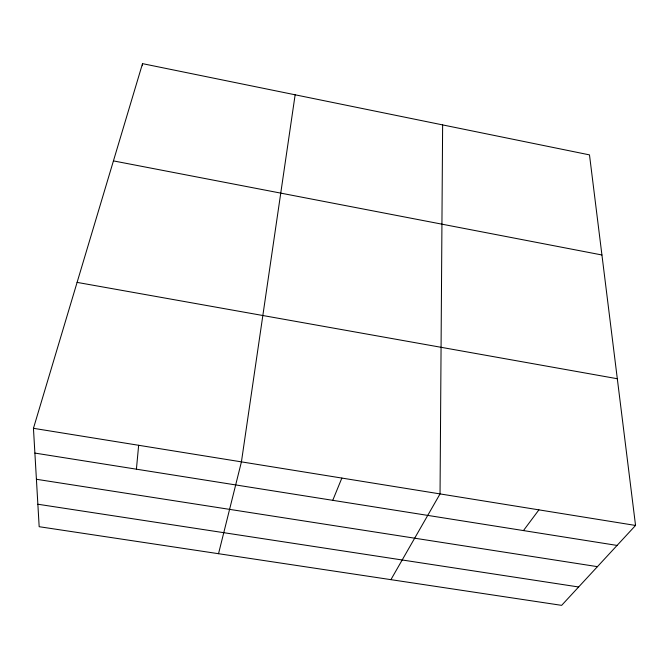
<?xml version="1.0" encoding="UTF-8"?>
<svg xmlns="http://www.w3.org/2000/svg" width="669" height="669" viewBox="0 0 669 669"><rect width="100%" height="100%" fill="white"/><g stroke="black" fill="none" stroke-linecap="round" stroke-linejoin="round"><path stroke-width="1" d="M442.627 124.902L440.043 493.914L390.913 579.655M142.388 65.721L142.522 63.647L589.489 154.882L635.55 525.449L561.642 605.353L39.17 526.704L33.45 428.311L142.522 63.647M136.409 469.186L138.65 445.286M295.138 94.797L241.425 461.869L218.529 553.706M332.761 500.328L341.859 478.067M523.451 530.576L538.913 509.862M37.857 504.234L578.635 586.981M36.41 479.28L597.434 566.66M34.888 453.08L617.069 545.427M33.45 428.311L635.55 525.449M77.094 282.385L617.311 378.729M113.437 160.895L601.933 254.981"/></g></svg>
